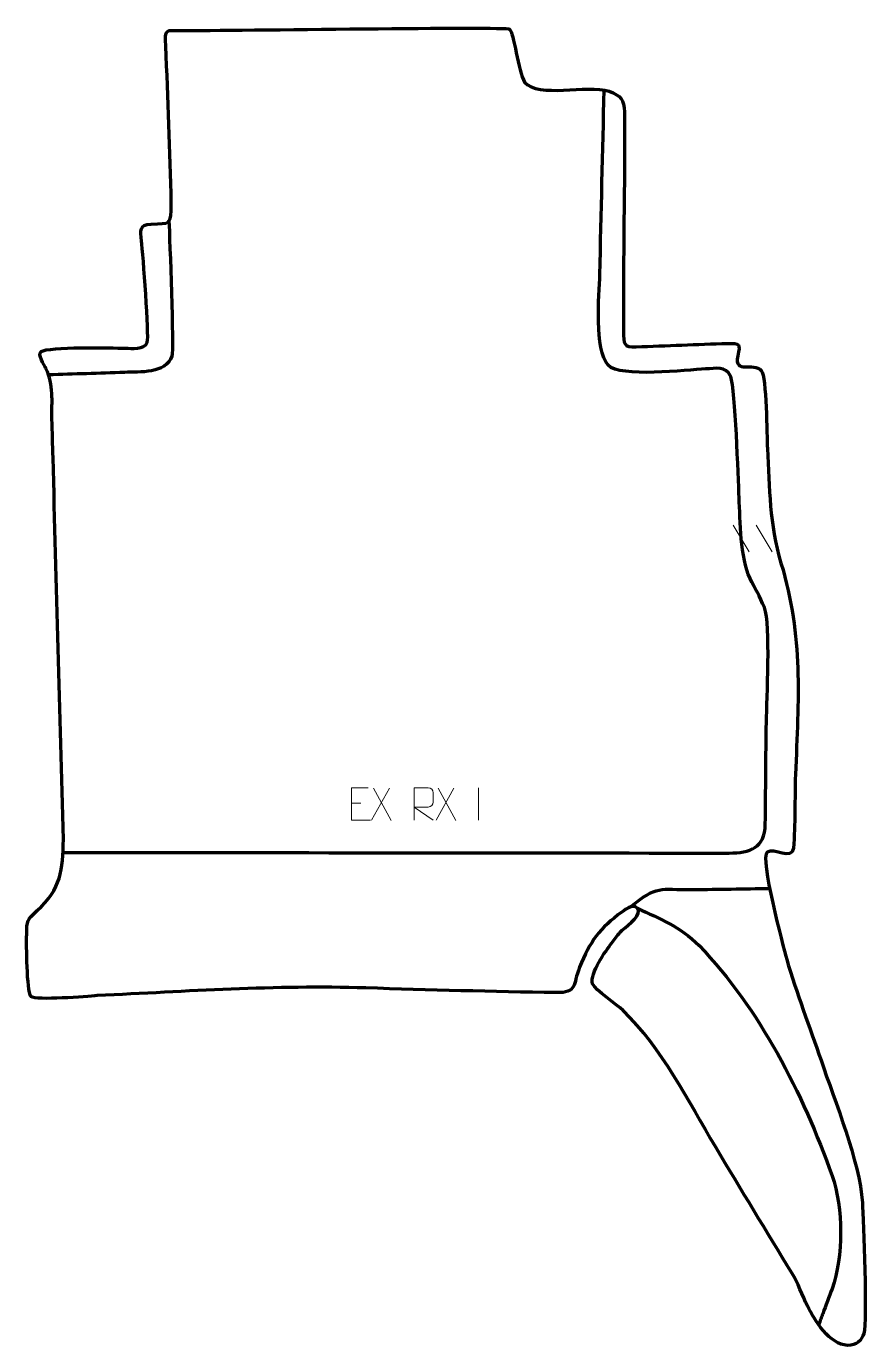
# Model space of a CAD drawing. Header units: millimetres. Extents: x -543 to 108, y 281 to 1303.
import ezdxf

# ---------------------------------------------------------------- set-up
doc = ezdxf.new("R2010")
doc.units = ezdxf.units.MM
doc.header["$MEASUREMENT"] = 0
doc.layers.add('layer 2', color=7, linetype='Continuous')
doc.layers.add('layer 3', color=7, linetype='Continuous')

msp = doc.modelspace()

# ---------------------------------------------------------------- linework, layer by layer
at = {"layer": 'layer 2', "color": 142, "lineweight": 158}
for points, knots in [([(-513.7314, 663.1383), (-507.3563, 663.1318), (-500.9813, 663.1253), (-494.6062, 663.1187), (-494.6062, 663.1187), (-329.3615, 662.9504), (-164.1117, 662.7445), (1.1322, 662.6082), (1.1322, 662.6082), (17.4593, 662.7786), (28.8406, 666.4121), (29.1209, 684.8607), (29.1209, 684.8607), (29.5208, 711.1894), (29.6178, 737.6253), (29.9748, 763.9852), (29.9748, 763.9852), (30.332, 781.8936), (33.48, 839.2209), (28.4354, 852.6906), (28.4354, 852.6906), (24.9189, 861.7953), (21.2673, 867.1198), (17.3287, 875.3559), (17.3287, 875.3559), (9.7807, 891.1395), (9.6899, 919.8336), (8.8947, 937.8059), (8.8947, 937.8059), (8.1737, 953.8805), (6.0624, 1020.9231), (2.3833, 1031.7123), (2.3833, 1031.7123), (-1.9946, 1040.0964), (-8.8251, 1037.802), (-17.1911, 1037.5038), (-17.1911, 1037.5038), (-31.4801, 1036.6539), (-83.4789, 1030.5663), (-92.4844, 1040.4173), (-92.4844, 1040.4173), (-103.5168, 1052.4856), (-99.4008, 1094.2041), (-98.953, 1110.6021), (-98.953, 1110.6021), (-97.8822, 1158.2095), (-96.7178, 1205.8148), (-95.6035, 1253.4212)], [0, 0, 0, 0, 0.076923077, 0.076923077, 0.076923077, 0.076923077, 0.153846154, 0.153846154, 0.153846154, 0.153846154, 0.230769231, 0.230769231, 0.230769231, 0.230769231, 0.307692308, 0.307692308, 0.307692308, 0.307692308, 0.384615385, 0.384615385, 0.384615385, 0.384615385, 0.461538462, 0.461538462, 0.461538462, 0.461538462, 0.538461538, 0.538461538, 0.538461538, 0.538461538, 0.615384615, 0.615384615, 0.615384615, 0.615384615, 0.692307692, 0.692307692, 0.692307692, 0.692307692, 0.769230769, 0.769230769, 0.769230769, 0.769230769, 0.846153846, 0.846153846, 0.846153846, 0.846153846, 1, 1, 1, 1]), ([(-432.5576, 1151.8981), (-432.1345, 1138.3995), (-428.5689, 1052.4425), (-430.2604, 1047.3632), (-430.2604, 1047.3632), (-434.8298, 1033.6418), (-455.4365, 1035.2679), (-466.9771, 1034.854), (-466.9771, 1034.854), (-486.5825, 1034.1507), (-506.1875, 1033.5101), (-525.7954, 1032.8855)], [0, 0, 0, 0, 0.25, 0.25, 0.25, 0.25, 0.5, 0.5, 0.5, 0.5, 1, 1, 1, 1]), ([(-75.5813, 620.6477), (-54.2905, 638.079), (-53.1852, 634.1735), (-26.8118, 634.3777), (-26.8118, 634.3777), (-7.0447, 634.5308), (12.7614, 634.9817), (32.533, 635.2595)], [0, 0, 0, 0, 0.333333333, 0.333333333, 0.333333333, 0.333333333, 1, 1, 1, 1]), ([(-70.2042, 620.169), (-51.6484, 611.0252), (-37.1089, 606.1372), (-22.1128, 590.9574), (-22.1128, 590.9574), (25.2178, 541.6842), (57.9439, 476.6521), (80.8283, 412.7831), (80.8283, 412.7831), (89.7878, 387.7776), (89.6763, 350.2758), (80.8604, 325.2396), (80.8604, 325.2396), (78.5791, 318.7609), (76.0002, 312.3622), (73.6071, 305.9184), (73.6071, 305.9184), (72.5691, 303.0673), (71.5329, 300.2157), (70.4989, 297.3632)], [0, 0, 0, 0, 0.166666667, 0.166666667, 0.166666667, 0.166666667, 0.333333333, 0.333333333, 0.333333333, 0.333333333, 0.5, 0.5, 0.5, 0.5, 0.666666667, 0.666666667, 0.666666667, 0.666666667, 1, 1, 1, 1])]:
    msp.add_open_spline(points, degree=3, knots=knots, dxfattribs=at)
at = {"layer": 'layer 2', "color": 250, "lineweight": 9}
for points in [[(4.3603, 916.4318), (4.3603, 916.4318), (16.7246, 895.8875), (16.7246, 895.8875)], [(22.0902, 916.4318), (22.0902, 916.4318), (34.4545, 895.8875), (34.4545, 895.8875)], [(-261.9312, 712.9054), (-261.9312, 712.9054), (-275.6718, 688.0096), (-275.6718, 688.0096)], [(-274.2172, 712.9054), (-274.2172, 712.9054), (-260.4766, 687.9519), (-260.4766, 687.9519)], [(-211.9312, 712.9054), (-211.9312, 712.9054), (-225.6718, 688.0096), (-225.6718, 688.0096)], [(-224.2172, 712.9054), (-224.2172, 712.9054), (-210.4766, 687.9519), (-210.4766, 687.9519)], [(-192.9371, 713.0915), (-192.9371, 713.0915), (-192.9371, 688.1174), (-192.9371, 688.1174)], [(-291.2985, 701.1342), (-291.2985, 701.1342), (-284.1304, 701.1342), (-284.1304, 701.1342)]]:
    msp.add_open_spline(points, degree=3, dxfattribs=at)
for points, knots in [([(-278.4246, 713.0139), (-278.4246, 713.0139), (-291.2985, 713.0139), (-291.2985, 713.0139), (-291.2985, 713.0139), (-291.2985, 713.0139), (-291.2985, 688.0603), (-291.2985, 688.0603), (-291.2985, 688.0603), (-291.2985, 688.0603), (-276.4327, 688.0603), (-276.4327, 688.0603)], [0, 0, 0, 0, 0.25, 0.25, 0.25, 0.25, 0.5, 0.5, 0.5, 0.5, 1, 1, 1, 1]), ([(-242.6025, 688.1277), (-242.6025, 688.1277), (-242.6025, 713.0812), (-242.6025, 713.0812), (-242.6025, 713.0812), (-239.0077, 713.0812), (-235.4122, 713.0812), (-231.817, 713.0812), (-231.817, 713.0812), (-229.4917, 713.0435), (-227.9344, 711.5535), (-227.9385, 709.1871), (-227.9385, 709.1871), (-227.9389, 707.1516), (-227.9389, 704.0922), (-227.9385, 702.0562), (-227.9385, 702.0562), (-227.945, 700.1807), (-229.7573, 698.2389), (-231.7668, 698.2198), (-231.7668, 698.2198), (-231.7668, 698.2198), (-242.6025, 698.2198), (-242.6025, 698.2198), (-242.6025, 698.2198), (-242.6025, 698.2198), (-227.9478, 688.1277), (-227.9478, 688.1277)], [0, 0, 0, 0, 0.125, 0.125, 0.125, 0.125, 0.25, 0.25, 0.25, 0.25, 0.375, 0.375, 0.375, 0.375, 0.5, 0.5, 0.5, 0.5, 0.625, 0.625, 0.625, 0.625, 0.75, 0.75, 0.75, 0.75, 1, 1, 1, 1])]:
    msp.add_open_spline(points, degree=3, knots=knots, dxfattribs=at)
at = {"layer": 'layer 3', "color": 242, "lineweight": 158}
msp.add_open_spline([(104.3875, 392.0335), (102.1198, 423.7091), (82.9822, 470.8672), (72.3273, 502.1208), (72.3273, 502.1208), (63.6021, 527.6339), (53.2016, 554.5161), (45.7852, 580.2323), (45.7852, 580.2323), (42.9517, 590.3262), (24.615, 659.2139), (30.5818, 663.4094), (30.5818, 663.4094), (35.7233, 667.0245), (49.848, 656.2842), (50.9436, 666.4064), (50.9436, 666.4064), (52.4266, 684.8986), (51.8485, 704.699), (52.5212, 723.4817), (52.5212, 723.4817), (54.8496, 782.4119), (58.6614, 829.3866), (41.3067, 887.208), (41.3067, 887.208), (32.142, 917.7423), (32.5294, 944.5877), (30.7621, 976.003), (30.7621, 976.003), (30.4278, 985.4085), (30.1914, 1031.6357), (26.0375, 1036.3719), (26.0375, 1036.3719), (20.112, 1043.1281), (4.7902, 1032.9815), (7.8275, 1047.5385), (7.8275, 1047.5385), (9.7846, 1056.9185), (9.8279, 1057.5385), (-0.1491, 1057.2759), (-0.1491, 1057.2759), (-23.6252, 1056.6581), (-47.3006, 1055.4307), (-70.8071, 1054.6166), (-70.8071, 1054.6166), (-80.703, 1054.2739), (-80.5669, 1056.813), (-80.6459, 1066.857), (-80.6459, 1066.857), (-81.0906, 1123.3576), (-79.5266, 1180.0278), (-79.7806, 1236.5685), (-79.7806, 1236.5685), (-80.0715, 1245.9626), (-82.8383, 1249.0925), (-91.6367, 1252.5003), (-91.6367, 1252.5003), (-109.583, 1258.0303), (-146.2557, 1246.9781), (-157.2975, 1259.5826), (-157.2975, 1259.5826), (-162.109, 1267.7729), (-165.5751, 1298.3517), (-168.8976, 1300.7147), (-168.8976, 1300.7147), (-171.7985, 1302.7779), (-381.2433, 1299.4218), (-423.7664, 1299.6328), (-423.7664, 1299.6328), (-434.7518, 1299.6872), (-435.7361, 1301.3426), (-435.0597, 1287.5735), (-435.0597, 1287.5735), (-433.0974, 1246.9397), (-431.8726, 1206.4639), (-430.7719, 1165.8054), (-430.7719, 1165.8054), (-430.4857, 1148.2544), (-431.9849, 1150.3049), (-446.3179, 1149.7413), (-446.3179, 1149.7413), (-455.9271, 1149.3635), (-454.58, 1144.8481), (-453.719, 1136.5716), (-453.719, 1136.5716), (-452.7561, 1126.521), (-447.677, 1062.7812), (-449.3649, 1058.2366), (-449.3649, 1058.2366), (-451.6259, 1052.1488), (-461.1984, 1053.5668), (-466.726, 1053.6313), (-466.726, 1053.6313), (-476.5336, 1053.7449), (-526.1396, 1054.9823), (-531.4913, 1050.8875), (-531.4913, 1050.8875), (-534.6565, 1048.4657), (-529.2358, 1040.9887), (-527.7946, 1037.907), (-527.7946, 1037.907), (-521.6385, 1024.7444), (-523.4378, 1012.7014), (-523.1277, 998.6846), (-523.1277, 998.6846), (-522.8563, 988.6833), (-522.5849, 978.682), (-522.3135, 968.6806), (-522.3135, 968.6806), (-519.6439, 870.1912), (-517.1243, 771.7008), (-514.2885, 673.2157), (-514.2885, 673.2157), (-514.7706, 649.5397), (-516.1003, 634.8016), (-534.503, 618.015), (-534.503, 618.015), (-542.9505, 610.3093), (-542.3934, 610.9985), (-542.712, 599.2912), (-542.712, 599.2912), (-542.9038, 592.2433), (-542.7722, 556.1792), (-539.3937, 551.6388), (-539.3937, 551.6388), (-535.4848, 548.0859), (-495.9001, 551.721), (-488.2359, 552.2008), (-488.2359, 552.2008), (-418.0841, 555.5005), (-350.6198, 560.364), (-280.168, 558.1653), (-280.168, 558.1653), (-231.1513, 556.6468), (-181.832, 555.2213), (-132.8052, 554.5479), (-132.8052, 554.5479), (-116.1672, 554.3194), (-120.1227, 560.4132), (-114.6087, 574.2475), (-114.6087, 574.2475), (-106.486, 594.3657), (-99.2663, 604.1295), (-81.7637, 617.043), (-81.7637, 617.043), (-78.7179, 619.2901), (-70.77, 624.7005), (-69.1421, 617.973), (-69.1421, 617.973), (-67.9534, 613.0606), (-79.7707, 604.9607), (-83.1847, 601.2857), (-83.1847, 601.2857), (-85.5414, 598.7487), (-87.6039, 595.863), (-89.6769, 593.0817), (-89.6769, 593.0817), (-94.7004, 586.3151), (-106.7064, 569.997), (-104.633, 561.2418), (-104.633, 561.2418), (-102.4758, 556.7368), (-85.9007, 545.2321), (-80.9311, 540.6831), (-80.9311, 540.6831), (-50.89, 511.4464), (-30.5359, 470.7058), (-9.1578, 434.7955), (-9.1578, 434.7955), (10.315, 402.0973), (30.0982, 369.5636), (49.9047, 337.066), (49.9047, 337.066), (54.0199, 330.3139), (58.0744, 319.5429), (61.8098, 311.9734), (61.8098, 311.9734), (67.2416, 300.9659), (78.9718, 281.7691), (92.8323, 281.3904), (92.8323, 281.3904), (99.9552, 281.1958), (103.6835, 285.0867), (105.5097, 290.7033), (105.5097, 290.7033), (108.3748, 299.515), (104.8184, 378.5389), (104.3875, 392.0335)], degree=3, knots=[0, 0, 0, 0, 0.020833333, 0.020833333, 0.020833333, 0.020833333, 0.041666667, 0.041666667, 0.041666667, 0.041666667, 0.0625, 0.0625, 0.0625, 0.0625, 0.083333333, 0.083333333, 0.083333333, 0.083333333, 0.104166667, 0.104166667, 0.104166667, 0.104166667, 0.125, 0.125, 0.125, 0.125, 0.145833333, 0.145833333, 0.145833333, 0.145833333, 0.166666667, 0.166666667, 0.166666667, 0.166666667, 0.1875, 0.1875, 0.1875, 0.1875, 0.208333333, 0.208333333, 0.208333333, 0.208333333, 0.229166667, 0.229166667, 0.229166667, 0.229166667, 0.25, 0.25, 0.25, 0.25, 0.270833333, 0.270833333, 0.270833333, 0.270833333, 0.291666667, 0.291666667, 0.291666667, 0.291666667, 0.3125, 0.3125, 0.3125, 0.3125, 0.333333333, 0.333333333, 0.333333333, 0.333333333, 0.354166667, 0.354166667, 0.354166667, 0.354166667, 0.375, 0.375, 0.375, 0.375, 0.395833333, 0.395833333, 0.395833333, 0.395833333, 0.416666667, 0.416666667, 0.416666667, 0.416666667, 0.4375, 0.4375, 0.4375, 0.4375, 0.458333333, 0.458333333, 0.458333333, 0.458333333, 0.479166667, 0.479166667, 0.479166667, 0.479166667, 0.5, 0.5, 0.5, 0.5, 0.520833333, 0.520833333, 0.520833333, 0.520833333, 0.541666667, 0.541666667, 0.541666667, 0.541666667, 0.5625, 0.5625, 0.5625, 0.5625, 0.583333333, 0.583333333, 0.583333333, 0.583333333, 0.604166667, 0.604166667, 0.604166667, 0.604166667, 0.625, 0.625, 0.625, 0.625, 0.645833333, 0.645833333, 0.645833333, 0.645833333, 0.666666667, 0.666666667, 0.666666667, 0.666666667, 0.6875, 0.6875, 0.6875, 0.6875, 0.708333333, 0.708333333, 0.708333333, 0.708333333, 0.729166667, 0.729166667, 0.729166667, 0.729166667, 0.75, 0.75, 0.75, 0.75, 0.770833333, 0.770833333, 0.770833333, 0.770833333, 0.791666667, 0.791666667, 0.791666667, 0.791666667, 0.8125, 0.8125, 0.8125, 0.8125, 0.833333333, 0.833333333, 0.833333333, 0.833333333, 0.854166667, 0.854166667, 0.854166667, 0.854166667, 0.875, 0.875, 0.875, 0.875, 0.895833333, 0.895833333, 0.895833333, 0.895833333, 0.916666667, 0.916666667, 0.916666667, 0.916666667, 0.9375, 0.9375, 0.9375, 0.9375, 0.958333333, 0.958333333, 0.958333333, 0.958333333, 1, 1, 1, 1], dxfattribs=at)

doc.saveas('drawing.dxf')
